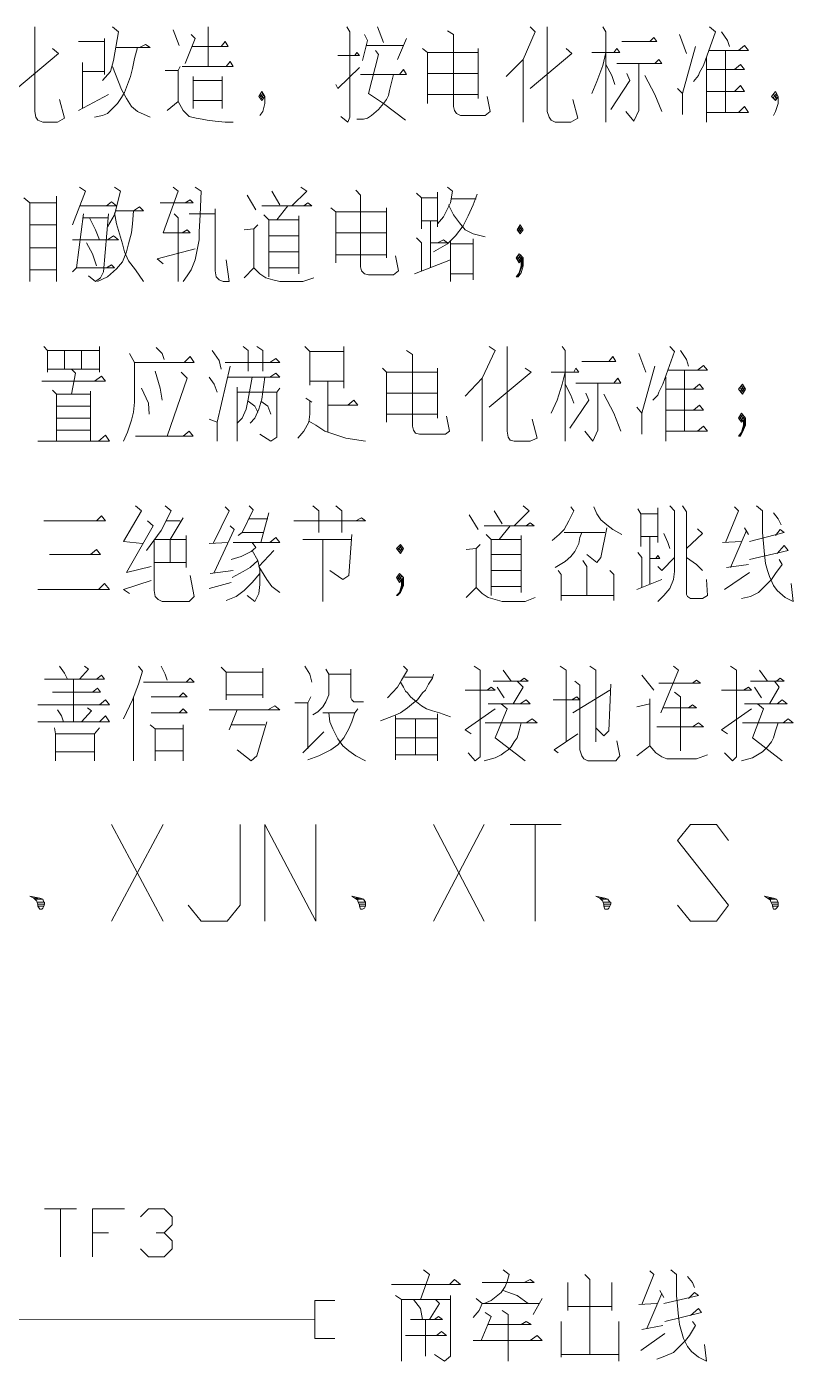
# Model space of a CAD drawing. Header units: millimetres. Extents: x 18 to 1853, y 466 to 763.
# Drawn here: x 1571.2 to 1611.2, y 626.8 to 696.4 of the extents above; entities that cross this region are included whole.
import ezdxf

# ---------------------------------------------------------------- set-up
doc = ezdxf.new("R2010")
doc.units = ezdxf.units.MM
doc.header["$MEASUREMENT"] = 0
doc.layers.add('D0', color=7, linetype='Continuous')

msp = doc.modelspace()

# ---------------------------------------------------------------- linework, layer by layer
at = {"color": 255, "linetype": 'Continuous', "lineweight": 0}
for points in [[(1571.636, 696.426), (1571.636, 692.008), (1571.688, 691.697), (1571.792, 691.541), (1572.052, 691.437), (1572.831, 691.437), (1573.195, 691.645), (1572.935, 692.632)], [(1575.69, 696.426), (1576.002, 696.166), (1575.742, 694.659), (1575.586, 694.087), (1575.17, 693.619)], [(1575.274, 695.802), (1575.274, 693.931)], [(1578.86, 696.27), (1579.172, 695.438)], [(1579.796, 696.01), (1580.003, 695.802), (1579.484, 694.503)], [(1580.679, 696.426), (1580.679, 694.347)], [(1587.903, 696.426), (1588.059, 696.166), (1588.059, 691.697), (1587.955, 691.437), (1587.591, 691.748)], [(1588.839, 696.01), (1588.995, 695.698), (1588.735, 694.659)], [(1589.514, 696.426), (1589.826, 695.594)], [(1591.022, 695.802), (1590.554, 694.711)], [(1593.152, 696.218), (1593.464, 696.01), (1593.464, 692.268), (1593.516, 692.06), (1593.62, 691.904), (1593.828, 691.8), (1595.127, 691.8), (1595.387, 692.008), (1595.231, 692.788)], [(1597.466, 696.426), (1597.726, 696.166), (1597.102, 694.711), (1596.219, 693.827)], [(1598.35, 696.426), (1598.35, 692.008), (1598.454, 691.697), (1598.557, 691.541), (1598.765, 691.437), (1599.597, 691.437), (1599.961, 691.645), (1599.701, 692.632)], [(1601.26, 696.426), (1601.416, 696.166), (1601.416, 691.437)], [(1602.247, 695.646), (1604.067, 695.646), (1603.911, 695.854), (1603.703, 695.646)], [(1605.262, 696.01), (1605.626, 695.023)], [(1606.821, 696.426), (1607.133, 696.166), (1606.509, 694.399), (1606.301, 694.035), (1606.249, 693.879), (1605.989, 693.568)], [(1607.445, 696.166), (1607.757, 695.698), (1607.86, 695.387)], [(1572.571, 695.283), (1572.883, 695.023), (1570.7, 693.204)], [(1573.923, 695.646), (1575.274, 695.646)], [(1576.989, 695.335), (1576.833, 694.763), (1576.729, 694.243), (1576.625, 693.827), (1576.469, 693.412), (1576.313, 692.996), (1576.157, 692.736), (1575.95, 692.424), (1575.742, 692.216), (1575.43, 691.904), (1575.17, 691.8), (1574.754, 691.697)], [(1575.846, 695.335), (1577.665, 695.335), (1577.405, 695.49), (1577.093, 695.335)], [(1579.848, 695.387), (1581.719, 695.387), (1581.563, 695.646), (1581.355, 695.387)], [(1587.435, 694.919), (1588.579, 694.919), (1588.423, 695.075), (1588.319, 694.919)], [(1588.943, 695.438), (1590.866, 695.438)], [(1589.41, 695.179), (1589.566, 694.971), (1589.047, 692.944), (1589.826, 692.424), (1590.97, 691.541)], [(1591.853, 695.283), (1592.113, 695.075), (1592.113, 692.424)], [(1592.113, 695.075), (1594.763, 695.075)], [(1594.763, 695.283), (1594.763, 692.684)], [(1599.337, 695.283), (1599.649, 695.023), (1597.466, 693.204)], [(1600.688, 695.075), (1602.144, 695.075), (1601.988, 695.283), (1601.832, 695.075)], [(1601.416, 695.075), (1601.26, 694.399), (1600.948, 693.568), (1600.688, 692.944)], [(1605.158, 693.204), (1605.418, 692.944), (1606.093, 695.387)], [(1606.769, 695.179), (1608.848, 695.179), (1608.64, 695.438), (1608.328, 695.179)], [(1607.653, 695.179), (1607.653, 691.956)], [(1574.131, 694.555), (1574.131, 692.164)], [(1575.69, 694.347), (1576.157, 693.152), (1576.417, 692.684), (1576.677, 692.268), (1576.989, 692.008), (1577.665, 691.697)], [(1579.224, 694.347), (1579.12, 694.139), (1579.12, 692.528), (1578.548, 692.06)], [(1579.328, 694.347), (1581.978, 694.347), (1581.822, 694.607), (1581.615, 694.347)], [(1597.102, 694.711), (1597.102, 691.437)], [(1601.416, 694.451), (1601.728, 693.879), (1601.884, 693.412)], [(1601.988, 694.503), (1604.326, 694.503), (1604.17, 694.711), (1603.963, 694.503)], [(1603.131, 694.503), (1603.131, 692.06), (1602.871, 691.489), (1602.455, 692.008)], [(1606.665, 694.815), (1606.665, 691.437)], [(1606.665, 694.191), (1608.64, 694.191), (1608.432, 694.451), (1608.12, 694.191)], [(1574.131, 694.087), (1575.274, 694.087)], [(1578.444, 694.139), (1579.12, 694.139)], [(1579.899, 693.827), (1579.899, 692.164)], [(1581.407, 692.164), (1581.407, 693.827)], [(1587.331, 693.412), (1587.435, 693.204), (1588.579, 694.295)], [(1590.346, 693.931), (1590.138, 693.1), (1590.086, 692.84), (1589.982, 692.632), (1589.826, 692.424), (1589.826, 692.424), (1589.566, 692.112), (1589.202, 691.8), (1588.995, 691.645), (1588.787, 691.593), (1588.423, 691.593)], [(1588.631, 693.931), (1591.022, 693.931), (1590.866, 694.191), (1590.658, 693.931)], [(1592.113, 693.983), (1594.763, 693.983)], [(1602.507, 693.983), (1602.663, 693.619), (1601.676, 692.112)], [(1603.443, 693.879), (1603.963, 692.892), (1604.326, 692.008)], [(1581.407, 693.619), (1579.899, 693.619)], [(1583.33, 692.788), (1583.486, 693.048), (1583.641, 692.788), (1583.486, 692.58), (1583.33, 692.788)], [(1606.665, 693.048), (1608.64, 693.048), (1608.432, 693.36), (1608.12, 693.048)], [(1610.043, 692.788), (1610.251, 693.048), (1610.407, 692.788), (1610.251, 692.58), (1610.043, 692.788)], [(1573.923, 692.06), (1575.482, 692.892)], [(1579.12, 692.528), (1579.38, 692.06), (1579.692, 691.748), (1580.055, 691.645), (1580.367, 691.593), (1580.627, 691.541), (1581.043, 691.489), (1581.563, 691.437), (1581.978, 691.437)], [(1579.899, 692.58), (1581.407, 692.58)], [(1583.538, 692.944), (1583.382, 692.736)], [(1583.382, 692.892), (1583.589, 692.684)], [(1583.641, 692.788), (1583.641, 692.424), (1583.538, 692.008), (1583.382, 691.8)], [(1583.589, 692.892), (1583.434, 692.632)], [(1592.113, 692.892), (1594.763, 692.892)], [(1605.418, 692.944), (1605.418, 691.852)], [(1606.665, 691.956), (1608.848, 691.956), (1608.64, 692.268), (1608.328, 691.956)], [(1610.303, 692.944), (1610.147, 692.736)], [(1610.147, 692.892), (1610.355, 692.684)], [(1610.407, 692.788), (1610.407, 692.424), (1610.251, 692.008), (1610.147, 691.8)], [(1610.355, 692.892), (1610.199, 692.632)], [(1571.064, 687.487), (1571.376, 687.227), (1571.376, 683.121)], [(1572.779, 683.121), (1572.779, 687.591)], [(1573.975, 688.058), (1574.286, 687.851), (1573.611, 686.084)], [(1575.794, 688.058), (1576.106, 687.851), (1575.794, 686.603), (1575.43, 685.98)], [(1578.184, 687.227), (1579.899, 687.227), (1579.744, 687.383), (1579.484, 687.227)], [(1578.86, 688.058), (1579.12, 687.851), (1578.34, 685.668), (1579.744, 685.668), (1579.588, 685.824), (1579.328, 685.668)], [(1580.003, 688.058), (1580.315, 687.851), (1580.263, 686.603), (1580.211, 685.72), (1580.211, 685.304), (1580.107, 684.784), (1580.003, 684.265), (1579.796, 683.745), (1579.588, 683.433), (1579.38, 683.121)], [(1582.706, 687.643), (1583.174, 686.863)], [(1584.005, 687.851), (1584.421, 687.123)], [(1585.512, 688.058), (1585.824, 687.851), (1585.045, 687.071)], [(1588.371, 687.903), (1588.631, 687.643), (1588.631, 683.901), (1588.683, 683.693), (1588.839, 683.537), (1589.047, 683.485), (1590.346, 683.485), (1590.606, 683.693), (1590.45, 684.472)], [(1591.541, 687.747), (1591.801, 687.487), (1591.801, 685.876)], [(1592.633, 687.487), (1591.801, 687.487)], [(1594.712, 687.695), (1594.504, 687.123), (1594.244, 686.551), (1593.984, 686.032), (1593.568, 685.512), (1593.152, 685.096), (1592.425, 684.68)], [(1593.152, 688.058), (1593.412, 687.851), (1593.308, 687.227), (1592.944, 686.499), (1592.633, 686.135)], [(1592.633, 685.98), (1592.633, 687.799)], [(1593.36, 687.435), (1594.66, 687.435)], [(1572.779, 687.227), (1571.376, 687.227)], [(1573.975, 687.071), (1575.898, 687.071), (1575.638, 687.279), (1575.378, 687.071)], [(1576.781, 686.811), (1576.729, 686.135), (1576.677, 685.668), (1576.521, 685.096), (1576.417, 684.68), (1576.209, 684.161), (1575.898, 683.797), (1575.43, 683.381), (1574.91, 683.121)], [(1575.794, 686.707), (1575.898, 686.135), (1576.054, 685.616), (1576.209, 685.096), (1576.313, 684.68), (1576.521, 684.213), (1576.885, 683.745), (1577.301, 683.121)], [(1575.846, 686.811), (1577.301, 686.811), (1577.093, 687.019), (1576.781, 686.811)], [(1581.043, 686.915), (1581.043, 683.693), (1581.095, 683.381), (1581.251, 683.225), (1581.459, 683.121), (1581.77, 683.121), (1581.615, 684.265)], [(1583.486, 687.071), (1586.084, 687.071), (1585.876, 687.227), (1585.668, 687.071)], [(1584.837, 687.071), (1584.265, 686.343)], [(1587.072, 686.967), (1587.331, 686.759), (1587.331, 684.109)], [(1587.331, 686.759), (1589.982, 686.759)], [(1589.982, 686.967), (1589.982, 684.368)], [(1593.204, 687.123), (1593.464, 686.603), (1593.776, 686.187), (1594.088, 685.824), (1594.504, 685.616), (1595.127, 685.46)], [(1571.376, 686.084), (1572.779, 686.084)], [(1574.183, 686.655), (1573.819, 683.849), (1573.611, 683.641)], [(1574.131, 686.447), (1575.43, 686.447)], [(1575.482, 686.655), (1575.222, 683.641), (1575.066, 683.329), (1574.806, 683.121), (1574.442, 683.433)], [(1574.494, 686.447), (1574.806, 685.824), (1575.014, 685.304)], [(1578.912, 686.655), (1579.12, 686.447), (1579.12, 683.121)], [(1579.692, 686.655), (1581.043, 686.655)], [(1583.278, 686.084), (1583.07, 685.876), (1583.07, 683.849), (1582.55, 683.329)], [(1583.589, 686.603), (1583.849, 686.343), (1583.849, 683.381)], [(1583.849, 686.343), (1585.409, 686.343)], [(1585.409, 686.551), (1585.409, 683.537)], [(1591.801, 686.291), (1592.633, 686.291)], [(1592.269, 686.291), (1592.269, 683.849)], [(1596.79, 685.824), (1596.946, 686.084), (1597.102, 685.824), (1596.946, 685.616), (1596.79, 685.824)], [(1573.611, 685.304), (1576.002, 685.304), (1575.742, 685.512), (1575.43, 685.304)], [(1582.55, 685.824), (1583.07, 685.876)], [(1583.849, 685.512), (1585.409, 685.512)], [(1587.331, 685.668), (1589.982, 685.668)], [(1591.541, 685.408), (1591.801, 685.148), (1591.801, 683.693)], [(1592.269, 685.148), (1593.152, 685.148), (1592.944, 685.304), (1592.633, 685.148)], [(1594.504, 685.356), (1594.504, 683.225)], [(1596.998, 685.98), (1596.842, 685.772)], [(1596.842, 685.928), (1596.998, 685.668)], [(1596.894, 685.98), (1597.05, 685.772)], [(1597.05, 685.928), (1596.894, 685.668)], [(1571.376, 684.888), (1572.779, 684.888)], [(1574.338, 685.148), (1574.65, 684.576), (1574.858, 683.953)], [(1578.34, 684.057), (1578.028, 684.316), (1580.003, 684.836)], [(1583.849, 684.68), (1585.409, 684.68)], [(1593.308, 685.252), (1593.308, 683.121)], [(1594.504, 685.096), (1593.308, 685.096)], [(1573.819, 683.849), (1575.794, 683.849), (1575.638, 684.005), (1575.378, 683.849)], [(1587.331, 684.524), (1589.982, 684.524)], [(1591.437, 683.537), (1593.308, 684.265)], [(1596.738, 684.368), (1596.894, 684.576), (1597.102, 684.368), (1596.894, 684.109), (1596.738, 684.368)], [(1597.102, 684.368), (1597.102, 683.953), (1596.998, 683.589), (1596.842, 683.381), (1596.738, 683.381), (1596.894, 683.589), (1596.998, 683.953), (1596.998, 684.213)], [(1596.998, 684.524), (1596.79, 684.265)], [(1596.842, 684.524), (1597.05, 684.265), (1597.05, 683.953), (1596.894, 683.537), (1596.79, 683.381)], [(1596.79, 684.42), (1596.998, 684.161)], [(1597.05, 684.42), (1596.842, 684.161)], [(1571.376, 683.745), (1572.779, 683.745)], [(1583.07, 683.849), (1583.382, 683.537), (1583.693, 683.329), (1584.057, 683.225), (1584.421, 683.121), (1585.616, 683.121), (1586.188, 683.329)], [(1583.849, 683.849), (1585.409, 683.849)], [(1593.308, 683.537), (1594.504, 683.537)], [(1572.104, 679.743), (1572.312, 679.535), (1572.312, 678.392)], [(1575.014, 678.392), (1575.014, 679.743)], [(1582.498, 679.743), (1582.758, 679.535), (1582.758, 678.444)], [(1583.226, 679.743), (1583.538, 679.535), (1583.538, 678.444)], [(1585.72, 679.743), (1585.98, 679.483), (1585.98, 677.716)], [(1587.747, 677.56), (1587.747, 679.743)], [(1595.335, 679.743), (1595.647, 679.535), (1594.971, 678.08), (1594.088, 677.144)], [(1596.271, 679.743), (1596.271, 675.325), (1596.323, 675.013), (1596.427, 674.858), (1596.634, 674.806), (1597.466, 674.806), (1597.83, 674.961), (1597.57, 675.949)], [(1599.129, 679.743), (1599.285, 679.535), (1599.285, 674.806)], [(1604.742, 679.743), (1605.002, 679.483), (1604.378, 677.768), (1604.17, 677.352), (1604.118, 677.196), (1603.859, 676.936)], [(1575.014, 679.535), (1572.312, 679.535)], [(1573.195, 679.535), (1573.195, 678.548)], [(1574.079, 679.535), (1574.079, 678.548)], [(1576.573, 679.379), (1576.833, 678.911), (1576.833, 676.832), (1576.781, 676.313), (1576.677, 675.897), (1576.469, 675.273), (1576.261, 674.806)], [(1576.833, 678.911), (1579.951, 678.911), (1579.744, 679.223), (1579.432, 678.911)], [(1577.977, 679.691), (1578.288, 679.379), (1578.392, 679.067)], [(1580.887, 679.535), (1581.251, 679.015), (1581.355, 678.548)], [(1581.563, 678.911), (1584.421, 678.911), (1584.213, 679.119), (1583.901, 678.911)], [(1587.747, 679.483), (1585.98, 679.483)], [(1591.022, 679.535), (1591.333, 679.327), (1591.333, 675.585), (1591.385, 675.377), (1591.489, 675.221), (1591.697, 675.169), (1593.048, 675.169), (1593.256, 675.325), (1593.1, 676.105)], [(1600.169, 678.963), (1601.936, 678.963), (1601.78, 679.223), (1601.572, 678.963)], [(1603.131, 679.379), (1603.495, 678.392)], [(1605.314, 679.535), (1605.626, 679.067), (1605.73, 678.703)], [(1575.014, 678.548), (1572.312, 678.548)], [(1573.559, 678.548), (1573.767, 678.34), (1573.559, 677.248)], [(1577.925, 678.444), (1578.184, 677.56), (1578.288, 676.936)], [(1579.276, 678.392), (1579.588, 678.08), (1578.548, 675.065)], [(1581.147, 675.793), (1581.822, 678.703)], [(1581.719, 678.132), (1584.421, 678.132), (1584.213, 678.34), (1583.901, 678.132)], [(1589.774, 678.6), (1589.982, 678.392), (1589.982, 675.793)], [(1589.982, 678.392), (1592.633, 678.392)], [(1592.633, 678.6), (1592.633, 676.001)], [(1597.206, 678.6), (1597.518, 678.392), (1595.335, 676.573)], [(1598.557, 678.392), (1600.013, 678.392), (1599.857, 678.6), (1599.753, 678.392)], [(1599.285, 678.392), (1599.129, 677.768), (1598.869, 676.936), (1598.557, 676.261)], [(1603.027, 676.573), (1603.287, 676.261), (1603.963, 678.703)], [(1604.638, 678.496), (1606.717, 678.496), (1606.509, 678.755), (1606.197, 678.496)], [(1605.522, 678.496), (1605.522, 675.325)], [(1572, 677.924), (1575.326, 677.924), (1575.118, 678.184), (1574.754, 677.924)], [(1580.731, 678.132), (1580.991, 677.768), (1581.147, 677.352)], [(1582.966, 678.132), (1582.758, 676.988), (1582.654, 676.469), (1582.446, 676.001), (1582.186, 675.741)], [(1583.641, 678.132), (1583.486, 676.988), (1583.33, 676.469), (1583.122, 676.001), (1582.862, 675.741)], [(1585.98, 677.924), (1587.747, 677.924)], [(1586.916, 677.924), (1586.916, 675.273)], [(1594.971, 678.08), (1594.971, 674.806)], [(1599.285, 677.768), (1599.597, 677.196), (1599.753, 676.781)], [(1599.857, 677.82), (1602.196, 677.82), (1602.04, 678.08), (1601.832, 677.82)], [(1601, 677.82), (1601, 675.377), (1600.74, 674.806), (1600.325, 675.325)], [(1604.534, 678.132), (1604.534, 674.806)], [(1604.534, 677.508), (1606.509, 677.508), (1606.301, 677.768), (1605.989, 677.508)], [(1608.328, 677.508), (1608.536, 677.768), (1608.692, 677.508), (1608.536, 677.248), (1608.328, 677.508)], [(1608.588, 677.664), (1608.432, 677.404)], [(1608.484, 677.664), (1608.64, 677.404)], [(1572.571, 677.456), (1572.779, 677.248), (1572.779, 674.806)], [(1572.779, 677.248), (1574.546, 677.248)], [(1574.546, 677.404), (1574.546, 674.806)], [(1577.197, 677.56), (1577.561, 676.781), (1577.613, 676.209)], [(1582.186, 677.612), (1582.186, 674.806)], [(1582.186, 677.352), (1584.265, 677.352)], [(1584.421, 677.56), (1584.265, 677.352), (1584.265, 675.013), (1583.953, 674.806), (1583.382, 675.169)], [(1585.772, 677.04), (1586.084, 676.832)], [(1586.916, 676.677), (1588.475, 676.677), (1588.267, 676.936), (1587.955, 676.677)], [(1589.982, 677.3), (1592.633, 677.3)], [(1600.376, 677.3), (1600.532, 676.936), (1599.545, 675.481)], [(1601.312, 677.248), (1601.832, 676.261), (1602.196, 675.325)], [(1608.432, 677.56), (1608.588, 677.352)], [(1608.64, 677.56), (1608.484, 677.352)], [(1572.779, 676.625), (1574.546, 676.625)], [(1582.758, 676.884), (1583.122, 676.625), (1583.278, 676.313)], [(1583.434, 676.884), (1583.797, 676.625), (1583.953, 676.209)], [(1585.98, 676.884), (1585.98, 676.209), (1585.928, 675.793), (1585.668, 675.325), (1585.357, 674.961)], [(1603.287, 676.261), (1603.287, 675.169)], [(1604.534, 676.417), (1606.509, 676.417), (1606.301, 676.677), (1605.989, 676.417)], [(1608.328, 676.001), (1608.484, 676.261), (1608.692, 676.001), (1608.484, 675.793), (1608.328, 676.001)], [(1572.779, 676.001), (1574.546, 676.001)], [(1581.147, 674.806), (1581.147, 675.793), (1580.731, 675.949)], [(1585.928, 675.845), (1586.292, 675.637), (1586.76, 675.325), (1587.851, 674.961), (1588.891, 674.806)], [(1589.982, 676.209), (1592.633, 676.209)], [(1604.534, 675.325), (1606.717, 675.325), (1606.509, 675.585), (1606.197, 675.325)], [(1608.692, 676.001), (1608.692, 675.637), (1608.536, 675.273), (1608.432, 675.065), (1608.328, 675.065), (1608.484, 675.273), (1608.588, 675.637), (1608.588, 675.897)], [(1608.536, 676.157), (1608.38, 675.949)], [(1608.432, 676.157), (1608.64, 675.949), (1608.64, 675.637), (1608.484, 675.221), (1608.38, 675.065)], [(1608.38, 676.105), (1608.536, 675.845)], [(1608.64, 676.105), (1608.432, 675.845)], [(1571.792, 674.806), (1575.534, 674.806), (1575.326, 675.117), (1574.962, 674.806)], [(1572.779, 675.377), (1574.546, 675.377)], [(1576.885, 675.065), (1579.899, 675.065), (1579.692, 675.325), (1579.38, 675.065)], [(1576.885, 671.427), (1577.197, 671.168), (1576.261, 669.556), (1577.249, 669.452)], [(1578.444, 671.427), (1578.756, 671.168), (1578.236, 670.128), (1577.457, 669.089)], [(1581.563, 671.375), (1581.77, 671.168), (1580.939, 669.452)], [(1582.81, 671.427), (1583.018, 671.22), (1582.446, 670.024)], [(1586.136, 671.427), (1586.448, 671.168), (1586.448, 670.024)], [(1587.331, 671.427), (1587.643, 671.168), (1587.643, 670.024)], [(1597.102, 671.427), (1597.414, 671.168), (1596.634, 670.388)], [(1599.597, 671.375), (1599.753, 671.168), (1599.493, 670.648), (1599.233, 670.18), (1598.973, 669.92), (1598.609, 669.608)], [(1600.792, 671.375), (1600.948, 671.012), (1601.156, 670.7), (1601.468, 670.44), (1601.78, 670.18), (1602.247, 669.92)], [(1604.742, 671.427), (1605.002, 671.168), (1605.002, 667.997), (1604.95, 667.581), (1604.742, 667.114), (1604.43, 666.75), (1604.118, 666.438)], [(1605.418, 671.427), (1605.626, 671.116), (1605.626, 667.01), (1605.626, 666.802), (1605.678, 666.698), (1605.834, 666.594), (1606.457, 666.594), (1606.717, 666.75), (1606.665, 667.581)], [(1608.12, 671.375), (1608.328, 671.168), (1607.653, 669.504)], [(1609.264, 671.427), (1609.576, 671.168), (1609.576, 670.024), (1609.679, 668.881), (1609.731, 668.413), (1609.835, 668.049), (1609.939, 667.737), (1610.147, 667.27), (1610.355, 667.01), (1610.771, 666.646), (1611.187, 666.438), (1611.083, 667.374)], [(1572.104, 670.648), (1575.326, 670.648), (1575.118, 670.908), (1574.858, 670.648)], [(1579.38, 670.804), (1578.704, 669.66)], [(1582.81, 670.752), (1583.797, 670.752)], [(1583.849, 671.064), (1583.434, 669.504)], [(1585.149, 670.648), (1588.891, 670.648), (1588.683, 670.804), (1588.371, 670.648)], [(1594.296, 670.96), (1594.763, 670.18)], [(1595.595, 671.168), (1596.011, 670.492)], [(1603.079, 671.271), (1603.235, 671.012), (1603.235, 669.297)], [(1604.118, 671.012), (1603.235, 671.012)], [(1604.118, 669.504), (1604.118, 671.323)], [(1610.147, 671.064), (1610.407, 670.752), (1610.563, 670.44)], [(1577.509, 670.648), (1577.821, 670.388), (1576.417, 667.945), (1577.717, 668.257)], [(1578.496, 670.648), (1579.224, 670.648)], [(1581.822, 670.388), (1582.03, 670.18), (1580.991, 667.945)], [(1582.238, 669.868), (1582.446, 670.024), (1583.589, 670.024)], [(1595.075, 670.388), (1597.674, 670.388), (1597.466, 670.544), (1597.258, 670.388)], [(1596.427, 670.388), (1595.855, 669.66)], [(1600.169, 670.024), (1600.065, 669.764), (1600.013, 669.452), (1599.805, 669.037), (1599.597, 668.777), (1599.285, 668.517), (1598.765, 668.205)], [(1599.233, 670.024), (1601.364, 670.024)], [(1601.468, 670.284), (1601.156, 668.725), (1600.948, 668.465), (1600.428, 668.881)], [(1604.43, 669.972), (1604.638, 669.504), (1604.742, 669.193)], [(1606.197, 670.232), (1606.457, 669.972), (1605.626, 669.193)], [(1608.744, 670.128), (1607.912, 668.205)], [(1608.64, 670.284), (1608.848, 669.92)], [(1608.9, 669.556), (1610.719, 670.024), (1610.511, 670.18), (1610.251, 669.868)], [(1577.873, 669.66), (1579.536, 669.66)], [(1577.873, 669.66), (1577.873, 667.01), (1577.925, 666.698), (1578.08, 666.542), (1578.288, 666.438), (1579.692, 666.438), (1579.951, 666.698), (1579.744, 667.789)], [(1578.704, 669.66), (1578.704, 668.465)], [(1579.536, 669.868), (1579.536, 668.205)], [(1580.731, 669.452), (1581.719, 669.504)], [(1582.966, 669.504), (1583.174, 669.245), (1582.914, 669.037), (1582.394, 668.777), (1581.874, 668.621)], [(1581.978, 669.504), (1584.421, 669.504), (1584.213, 669.764), (1583.901, 669.504)], [(1585.616, 669.66), (1588.163, 669.66)], [(1586.656, 669.66), (1586.656, 666.438)], [(1588.163, 669.92), (1588.007, 667.789), (1587.695, 667.581), (1587.02, 668.049)], [(1590.502, 669.193), (1590.71, 669.4), (1590.866, 669.193), (1590.71, 668.933), (1590.502, 669.193)], [(1590.762, 669.349), (1590.554, 669.089)], [(1590.658, 669.349), (1590.814, 669.089)], [(1594.867, 669.4), (1594.66, 669.193), (1594.66, 667.166), (1594.14, 666.646)], [(1595.179, 669.92), (1595.439, 669.66), (1595.439, 666.75)], [(1595.439, 669.66), (1596.998, 669.66)], [(1596.998, 669.868), (1596.998, 666.906)], [(1603.235, 669.816), (1604.118, 669.816)], [(1603.703, 669.816), (1603.703, 667.322)], [(1607.497, 669.504), (1608.484, 669.556)], [(1608.9, 668.621), (1610.927, 669.089), (1610.719, 669.349), (1610.355, 668.933)], [(1572.415, 668.881), (1575.066, 668.881), (1574.858, 669.141), (1574.546, 668.881)], [(1582.966, 669.089), (1583.278, 668.569), (1583.382, 668.101), (1583.382, 667.841), (1583.382, 667.322), (1583.33, 666.854), (1583.122, 666.438), (1582.706, 666.75)], [(1584.109, 669.089), (1583.33, 668.257)], [(1590.554, 669.245), (1590.762, 669.037)], [(1590.814, 669.245), (1590.658, 669.037)], [(1594.14, 669.141), (1594.66, 669.193)], [(1595.439, 668.881), (1596.998, 668.881)], [(1603.079, 668.985), (1603.287, 668.725), (1603.287, 667.166)], [(1603.703, 668.673), (1604.222, 668.673), (1604.118, 668.829), (1604.015, 668.673)], [(1604.118, 668.257), (1604.326, 668.049), (1605.002, 668.725)], [(1605.626, 668.725), (1606.145, 668.361), (1606.457, 668.049)], [(1610.459, 668.621), (1610.615, 668.361), (1610.251, 667.893), (1610.043, 667.581), (1609.731, 667.27), (1609.368, 666.906), (1608.952, 666.698), (1608.484, 666.594)], [(1579.536, 668.465), (1577.873, 668.465)], [(1580.783, 667.893), (1581.978, 668.049)], [(1583.382, 667.893), (1582.966, 667.426), (1582.55, 667.01), (1582.134, 666.698), (1581.615, 666.49)], [(1583.278, 668.569), (1582.862, 668.205), (1582.498, 667.997), (1581.926, 667.685)], [(1583.33, 668.257), (1583.745, 667.581), (1584.005, 667.218), (1584.421, 666.906)], [(1590.502, 667.685), (1590.658, 667.893), (1590.866, 667.685), (1590.658, 667.426), (1590.502, 667.685)], [(1595.439, 668.049), (1596.998, 668.049)], [(1598.921, 668.049), (1599.077, 667.841), (1599.077, 666.49)], [(1600.221, 668.569), (1600.428, 668.257), (1600.428, 666.75)], [(1601.624, 668.049), (1601.832, 667.841), (1601.832, 666.49)], [(1607.601, 667.062), (1608.9, 667.945)], [(1607.705, 668.205), (1608.848, 668.361)], [(1571.792, 667.062), (1575.534, 667.062), (1575.274, 667.374), (1574.962, 667.062)], [(1576.573, 666.854), (1576.261, 667.062), (1577.717, 667.529)], [(1580.731, 667.114), (1581.874, 667.426)], [(1590.866, 667.685), (1590.866, 667.27), (1590.71, 666.906), (1590.554, 666.75), (1590.502, 666.75), (1590.658, 666.906), (1590.762, 667.27), (1590.762, 667.581)], [(1590.71, 667.841), (1590.554, 667.581)], [(1590.554, 667.737), (1590.71, 667.529)], [(1590.814, 667.581), (1590.814, 667.27), (1590.658, 666.906), (1590.554, 666.75)], [(1590.606, 667.841), (1590.762, 667.581)], [(1590.762, 667.737), (1590.606, 667.529)], [(1595.439, 667.218), (1596.998, 667.218)], [(1603.027, 667.062), (1604.326, 667.581)], [(1594.66, 667.166), (1594.971, 666.854), (1595.283, 666.646), (1595.647, 666.542), (1596.011, 666.438), (1597.206, 666.438), (1597.726, 666.646)], [(1599.077, 666.75), (1601.832, 666.75)], [(1572.935, 663.06), (1573.195, 662.696), (1573.351, 662.384)], [(1574.235, 663.06), (1574.442, 662.904), (1573.975, 662.384)], [(1577.041, 663.06), (1577.249, 662.8), (1577.041, 662.124), (1576.729, 661.293), (1576.261, 660.305)], [(1578.236, 663.06), (1578.444, 662.644), (1578.548, 662.332)], [(1581.355, 663.008), (1581.615, 662.748), (1581.615, 661.293)], [(1585.72, 663.06), (1585.98, 662.644), (1586.084, 662.228)], [(1590.866, 663.06), (1591.073, 662.852), (1590.918, 662.592), (1590.762, 662.332), (1590.554, 661.968), (1590.034, 661.397)], [(1594.556, 663.06), (1594.867, 662.852), (1594.867, 658.33), (1594.608, 658.123), (1594.244, 658.538)], [(1599.025, 663.06), (1599.337, 662.852), (1599.337, 659.11)], [(1600.584, 663.06), (1600.896, 662.852), (1600.896, 659.11)], [(1604.95, 663.06), (1605.21, 662.852), (1604.274, 660.617)], [(1607.912, 663.06), (1608.224, 662.852), (1608.224, 658.33), (1608.016, 658.123), (1607.601, 658.538)], [(1572.156, 662.384), (1575.274, 662.384), (1575.118, 662.592), (1574.858, 662.384)], [(1573.663, 662.384), (1573.663, 660.149)], [(1577.301, 662.228), (1579.951, 662.228), (1579.744, 662.436), (1579.536, 662.228)], [(1581.615, 662.748), (1583.538, 662.748)], [(1583.538, 662.956), (1583.538, 661.397)], [(1586.812, 662.904), (1586.968, 662.644), (1586.968, 661.917), (1586.968, 661.553), (1586.812, 661.189), (1586.656, 660.929), (1586.396, 660.669), (1586.136, 660.513)], [(1586.968, 662.644), (1588.111, 662.644)], [(1588.111, 662.904), (1588.111, 661.553), (1588.111, 661.397), (1588.163, 661.293), (1588.267, 661.189), (1588.787, 661.189)], [(1592.425, 662.644), (1592.373, 662.436), (1592.165, 662.124), (1592.009, 661.813), (1591.853, 661.657), (1591.593, 661.293), (1591.385, 661.137), (1591.073, 660.877), (1590.71, 660.617), (1590.346, 660.461), (1589.67, 660.201)], [(1590.918, 662.488), (1592.373, 662.488)], [(1595.543, 662.28), (1597.362, 662.28), (1597.154, 662.436), (1596.946, 662.28)], [(1596.063, 662.852), (1596.479, 662.28)], [(1603.287, 662.592), (1603.911, 661.813)], [(1604.17, 662.176), (1606.353, 662.176), (1606.145, 662.332), (1605.937, 662.176)], [(1608.952, 662.28), (1610.719, 662.28), (1610.511, 662.436), (1610.303, 662.28)], [(1609.42, 662.852), (1609.835, 662.28)], [(1572.571, 661.709), (1575.066, 661.709), (1574.91, 661.917), (1574.65, 661.709)], [(1577.717, 661.449), (1579.588, 661.449), (1579.38, 661.657), (1579.172, 661.449)], [(1590.71, 662.228), (1590.866, 661.968), (1590.97, 661.761), (1591.073, 661.657), (1591.229, 661.449), (1591.541, 661.189), (1591.801, 660.981), (1592.061, 660.825), (1592.373, 660.721), (1592.737, 660.617), (1593.308, 660.409)], [(1594.088, 661.813), (1595.647, 661.813), (1595.439, 661.968), (1595.231, 661.813)], [(1595.751, 661.968), (1596.115, 661.397)], [(1596.79, 662.28), (1597.102, 661.968), (1596.583, 661.085)], [(1599.701, 660.617), (1601.624, 661.813)], [(1599.805, 662.28), (1600.065, 662.072), (1600.065, 658.694), (1600.169, 658.382), (1600.273, 658.226), (1600.48, 658.123), (1601.936, 658.123), (1602.144, 658.382), (1601.988, 659.162)], [(1601.676, 662.124), (1601.572, 659.682), (1601.312, 659.422), (1600.896, 659.838)], [(1605.002, 661.709), (1605.314, 661.449), (1605.314, 658.642)], [(1607.445, 661.813), (1609.004, 661.813), (1608.848, 661.968), (1608.588, 661.813)], [(1609.16, 661.968), (1609.524, 661.397)], [(1610.199, 662.28), (1610.459, 661.968), (1609.939, 661.085)], [(1571.792, 661.033), (1575.534, 661.033), (1575.326, 661.293), (1575.014, 661.033)], [(1576.781, 661.449), (1576.781, 658.123)], [(1580.731, 660.773), (1584.421, 660.773), (1584.161, 660.981), (1583.797, 660.773)], [(1581.615, 661.553), (1583.538, 661.553)], [(1585.201, 661.137), (1585.876, 661.137)], [(1586.032, 661.449), (1585.876, 661.137), (1585.876, 658.746)], [(1595.283, 661.085), (1597.466, 661.085), (1597.258, 661.293), (1596.946, 661.085)], [(1595.959, 661.085), (1596.271, 660.825), (1595.647, 659.318), (1597.206, 658.123)], [(1598.661, 661.293), (1600.065, 661.293), (1599.909, 661.449), (1599.649, 661.293)], [(1603.703, 661.345), (1603.703, 658.902), (1603.027, 658.382)], [(1603.027, 660.929), (1603.703, 661.085)], [(1604.378, 660.877), (1606.145, 660.877), (1605.937, 661.033), (1605.73, 660.877)], [(1608.64, 661.085), (1610.875, 661.085), (1610.615, 661.293), (1610.355, 661.085)], [(1609.316, 661.085), (1609.628, 660.825), (1609.056, 659.318), (1610.615, 658.123)], [(1571.792, 660.149), (1575.534, 660.149), (1575.326, 660.461), (1575.014, 660.149)], [(1572.831, 660.773), (1573.039, 660.461), (1573.143, 660.149)], [(1574.39, 660.877), (1574.598, 660.721), (1574.079, 660.149)], [(1577.717, 660.617), (1579.588, 660.617), (1579.38, 660.825), (1579.172, 660.617)], [(1582.186, 660.773), (1581.77, 659.734)], [(1588.475, 660.825), (1588.319, 660.617), (1588.163, 660.149), (1588.007, 659.786), (1587.747, 659.318), (1587.435, 658.954), (1587.072, 658.694), (1586.448, 658.382), (1585.876, 658.175)], [(1586.656, 660.617), (1588.319, 660.617)], [(1586.968, 660.617), (1587.02, 660.149), (1587.176, 659.786), (1587.435, 659.266), (1587.695, 658.902), (1588.007, 658.642), (1588.371, 658.382), (1588.891, 658.123)], [(1590.45, 660.461), (1590.45, 658.175)], [(1590.45, 660.305), (1592.633, 660.305)], [(1591.489, 660.305), (1591.489, 658.434)], [(1592.633, 660.565), (1592.633, 658.123)], [(1594.4, 659.526), (1594.088, 659.734), (1595.647, 660.825)], [(1595.127, 660.097), (1597.83, 660.097), (1597.57, 660.305), (1597.258, 660.097)], [(1607.757, 659.526), (1607.445, 659.734), (1609.004, 660.825)], [(1608.536, 660.097), (1611.187, 660.097), (1610.927, 660.305), (1610.667, 660.097)], [(1572.675, 659.838), (1572.727, 659.526), (1572.727, 658.123)], [(1574.754, 659.526), (1572.727, 659.526)], [(1574.754, 658.123), (1574.754, 659.526), (1575.014, 659.838)], [(1577.665, 659.994), (1577.925, 659.786), (1577.925, 658.123)], [(1579.38, 659.786), (1577.925, 659.786)], [(1579.38, 658.123), (1579.38, 659.994)], [(1581.874, 659.994), (1583.641, 659.994)], [(1583.745, 660.149), (1583.226, 658.382), (1582.914, 658.123), (1582.186, 658.694)], [(1585.616, 658.538), (1586.708, 659.63)], [(1596.998, 660.097), (1596.894, 659.682), (1596.79, 659.318), (1596.634, 659.11), (1596.479, 658.85), (1596.323, 658.694), (1596.167, 658.59), (1595.959, 658.434), (1595.647, 658.278), (1595.075, 658.123)], [(1598.921, 658.538), (1598.713, 658.694), (1599.961, 659.526)], [(1604.067, 659.89), (1606.509, 659.89), (1606.249, 660.097), (1605.937, 659.89)], [(1610.407, 660.097), (1610.251, 659.682), (1610.147, 659.318), (1610.043, 659.11), (1609.835, 658.85), (1609.679, 658.694), (1609.576, 658.59), (1609.316, 658.434), (1609.056, 658.278), (1608.484, 658.123)], [(1590.45, 659.318), (1592.633, 659.318)], [(1603.703, 658.902), (1604.015, 658.538), (1604.326, 658.33), (1604.586, 658.226), (1606.145, 658.226), (1606.717, 658.434)], [(1572.727, 658.59), (1574.754, 658.59)], [(1577.925, 658.642), (1579.38, 658.642)], [(1590.45, 658.434), (1592.633, 658.434)], [(1572.156, 634.735), (1573.819, 634.735)], [(1572.987, 634.735), (1572.987, 632.24)], [(1574.65, 632.24), (1574.65, 634.735), (1576.313, 634.735)], [(1577.145, 634.319), (1577.561, 634.735), (1578.392, 634.735), (1578.808, 634.319), (1578.808, 633.904), (1578.392, 633.488), (1577.977, 633.488)], [(1574.65, 633.488), (1575.482, 633.488)], [(1578.392, 633.488), (1578.808, 633.072), (1578.808, 632.656), (1578.392, 632.24), (1577.561, 632.24), (1577.145, 632.656)], [(1590.242, 630.785), (1593.828, 630.785), (1593.516, 631.045), (1593.256, 630.785)], [(1591.905, 631.565), (1592.217, 631.305), (1591.749, 630.006)], [(1594.971, 630.889), (1597.674, 630.889), (1597.466, 631.045), (1597.154, 630.889)], [(1596.063, 631.565), (1596.375, 631.305), (1596.271, 630.941), (1596.167, 630.681), (1595.959, 630.369), (1595.699, 630.162), (1595.439, 629.954), (1595.075, 629.798)], [(1600.325, 631.305), (1600.584, 631.045), (1600.584, 627.147)], [(1603.703, 631.513), (1603.911, 631.305), (1603.287, 629.746)], [(1604.794, 631.565), (1605.106, 631.305), (1605.106, 630.214), (1605.21, 629.122), (1605.262, 628.706), (1605.366, 628.343), (1605.47, 627.979), (1605.678, 627.563), (1605.886, 627.303), (1606.249, 626.991), (1606.665, 626.783), (1606.561, 627.667)], [(1605.678, 631.201), (1605.937, 630.889), (1606.041, 630.629)], [(1596.063, 630.473), (1596.79, 630.214), (1597.362, 629.798)], [(1599.441, 630.889), (1599.441, 629.434)], [(1601.728, 630.889), (1601.728, 629.434)], [(1604.326, 630.317), (1603.547, 628.498)], [(1604.222, 630.473), (1604.43, 630.11)], [(1604.43, 629.798), (1606.249, 630.214), (1606.041, 630.369), (1605.73, 630.058)], [(1586.24, 629.954), (1586.24, 627.979)], [(1587.28, 629.954), (1586.24, 629.954)], [(1590.45, 630.214), (1590.762, 630.006), (1590.762, 626.783)], [(1590.762, 630.006), (1593.308, 630.006)], [(1591.385, 630.006), (1591.749, 629.538), (1591.853, 628.966)], [(1592.529, 630.006), (1592.737, 629.798), (1592.217, 628.966)], [(1593.308, 630.214), (1593.308, 627.043), (1592.996, 626.783), (1592.477, 627.147)], [(1594.66, 630.058), (1594.971, 629.798), (1594.815, 629.434), (1594.504, 629.07)], [(1594.971, 629.798), (1597.934, 629.798)], [(1598.09, 630.058), (1597.622, 629.226)], [(1599.441, 629.642), (1601.728, 629.642)], [(1603.131, 629.746), (1604.067, 629.798)], [(1586.24, 628.966), (1368.893, 628.914)], [(1591.229, 628.966), (1592.893, 628.966), (1592.685, 629.122), (1592.477, 628.966)], [(1592.009, 628.966), (1592.009, 627.043)], [(1595.127, 629.33), (1595.439, 629.122), (1594.919, 627.875)], [(1596.011, 629.434), (1596.323, 629.226), (1596.323, 626.783)], [(1604.482, 628.862), (1606.405, 629.33), (1606.249, 629.538), (1605.834, 629.174)], [(1590.97, 628.135), (1593.1, 628.135), (1592.841, 628.343), (1592.581, 628.135)], [(1595.283, 628.706), (1597.518, 628.706), (1597.258, 628.862), (1596.998, 628.706)], [(1599.077, 628.862), (1599.077, 626.991)], [(1602.092, 628.862), (1602.092, 626.783)], [(1603.235, 627.355), (1604.482, 628.239)], [(1603.287, 628.446), (1604.378, 628.654)], [(1605.937, 628.862), (1606.093, 628.654), (1605.782, 628.135), (1605.574, 627.875), (1605.262, 627.563), (1604.95, 627.251), (1604.482, 627.043), (1604.067, 626.887)], [(1586.24, 627.979), (1587.28, 627.979)], [(1594.504, 627.875), (1598.09, 627.875), (1597.83, 628.135), (1597.466, 627.875)], [(1599.077, 627.147), (1602.092, 627.147)]]:
    msp.add_lwpolyline(points, dxfattribs=at)
at = {"layer": 'D0', "color": 255, "linetype": 'Continuous', "lineweight": 0}
for points in [[(1575.638, 649.755), (1578.34, 654.796)], [(1575.638, 654.796), (1578.34, 649.755)], [(1579.64, 650.587), (1580.315, 649.755), (1581.667, 649.755), (1582.342, 650.587), (1582.342, 654.796)], [(1583.641, 649.755), (1583.641, 654.796), (1586.292, 649.755), (1586.292, 654.796)], [(1592.425, 649.755), (1595.075, 654.796)], [(1592.425, 654.796), (1595.075, 649.755)], [(1596.427, 654.796), (1599.077, 654.796)], [(1597.726, 654.796), (1597.726, 649.755)], [(1605.158, 650.587), (1605.834, 649.755), (1607.185, 649.755), (1607.808, 650.587), (1605.158, 653.965), (1605.834, 654.796), (1607.185, 654.796), (1607.808, 653.965)], [(1571.376, 651.054), (1571.896, 650.95), (1572.052, 650.898), (1572.104, 650.743), (1572.156, 650.743), (1572.156, 650.639), (1572.104, 650.535), (1572.052, 650.431), (1572, 650.379), (1571.948, 650.379), (1571.896, 650.379), (1571.792, 650.535), (1571.792, 650.587), (1571.74, 650.794), (1571.688, 650.846), (1571.584, 650.95), (1571.376, 651.054)], [(1571.584, 650.95), (1571.792, 650.95)], [(1571.688, 650.898), (1572.052, 650.898)], [(1571.792, 650.743), (1572.104, 650.743)], [(1571.792, 650.639), (1572.156, 650.639)], [(1571.792, 650.535), (1572.104, 650.535)], [(1588.163, 651.054), (1588.631, 650.95), (1588.787, 650.898), (1588.891, 650.743), (1588.891, 650.743), (1588.891, 650.639), (1588.891, 650.535), (1588.839, 650.431), (1588.735, 650.379), (1588.683, 650.379), (1588.631, 650.379), (1588.579, 650.535), (1588.579, 650.587), (1588.475, 650.794), (1588.475, 650.846), (1588.319, 650.95), (1588.163, 651.054)], [(1588.319, 650.95), (1588.579, 650.95)], [(1588.423, 650.898), (1588.787, 650.898)], [(1588.527, 650.743), (1588.891, 650.743)], [(1588.579, 650.639), (1588.891, 650.639)], [(1588.579, 650.535), (1588.891, 650.535)], [(1600.896, 651.054), (1601.364, 650.95), (1601.52, 650.898), (1601.624, 650.743), (1601.676, 650.743), (1601.676, 650.639), (1601.624, 650.535), (1601.572, 650.431), (1601.52, 650.379), (1601.468, 650.379), (1601.364, 650.379), (1601.312, 650.535), (1601.312, 650.587), (1601.26, 650.794), (1601.208, 650.846), (1601.104, 650.95), (1600.896, 651.054)], [(1601.104, 650.95), (1601.312, 650.95)], [(1601.208, 650.898), (1601.52, 650.898)], [(1601.312, 650.743), (1601.624, 650.743)], [(1601.312, 650.639), (1601.676, 650.639)], [(1601.312, 650.535), (1601.624, 650.535)], [(1609.679, 651.054), (1610.147, 650.95), (1610.303, 650.898), (1610.407, 650.743), (1610.407, 650.743), (1610.407, 650.639), (1610.407, 650.535), (1610.303, 650.431), (1610.251, 650.379), (1610.199, 650.379), (1610.147, 650.379), (1610.095, 650.535), (1610.095, 650.587), (1609.991, 650.794), (1609.991, 650.846), (1609.835, 650.95), (1609.679, 651.054)], [(1609.835, 650.95), (1610.095, 650.95)], [(1609.939, 650.898), (1610.303, 650.898)], [(1610.043, 650.743), (1610.407, 650.743)], [(1610.095, 650.639), (1610.407, 650.639)], [(1610.095, 650.535), (1610.407, 650.535)]]:
    msp.add_lwpolyline(points, dxfattribs=at)

doc.saveas('drawing.dxf')
